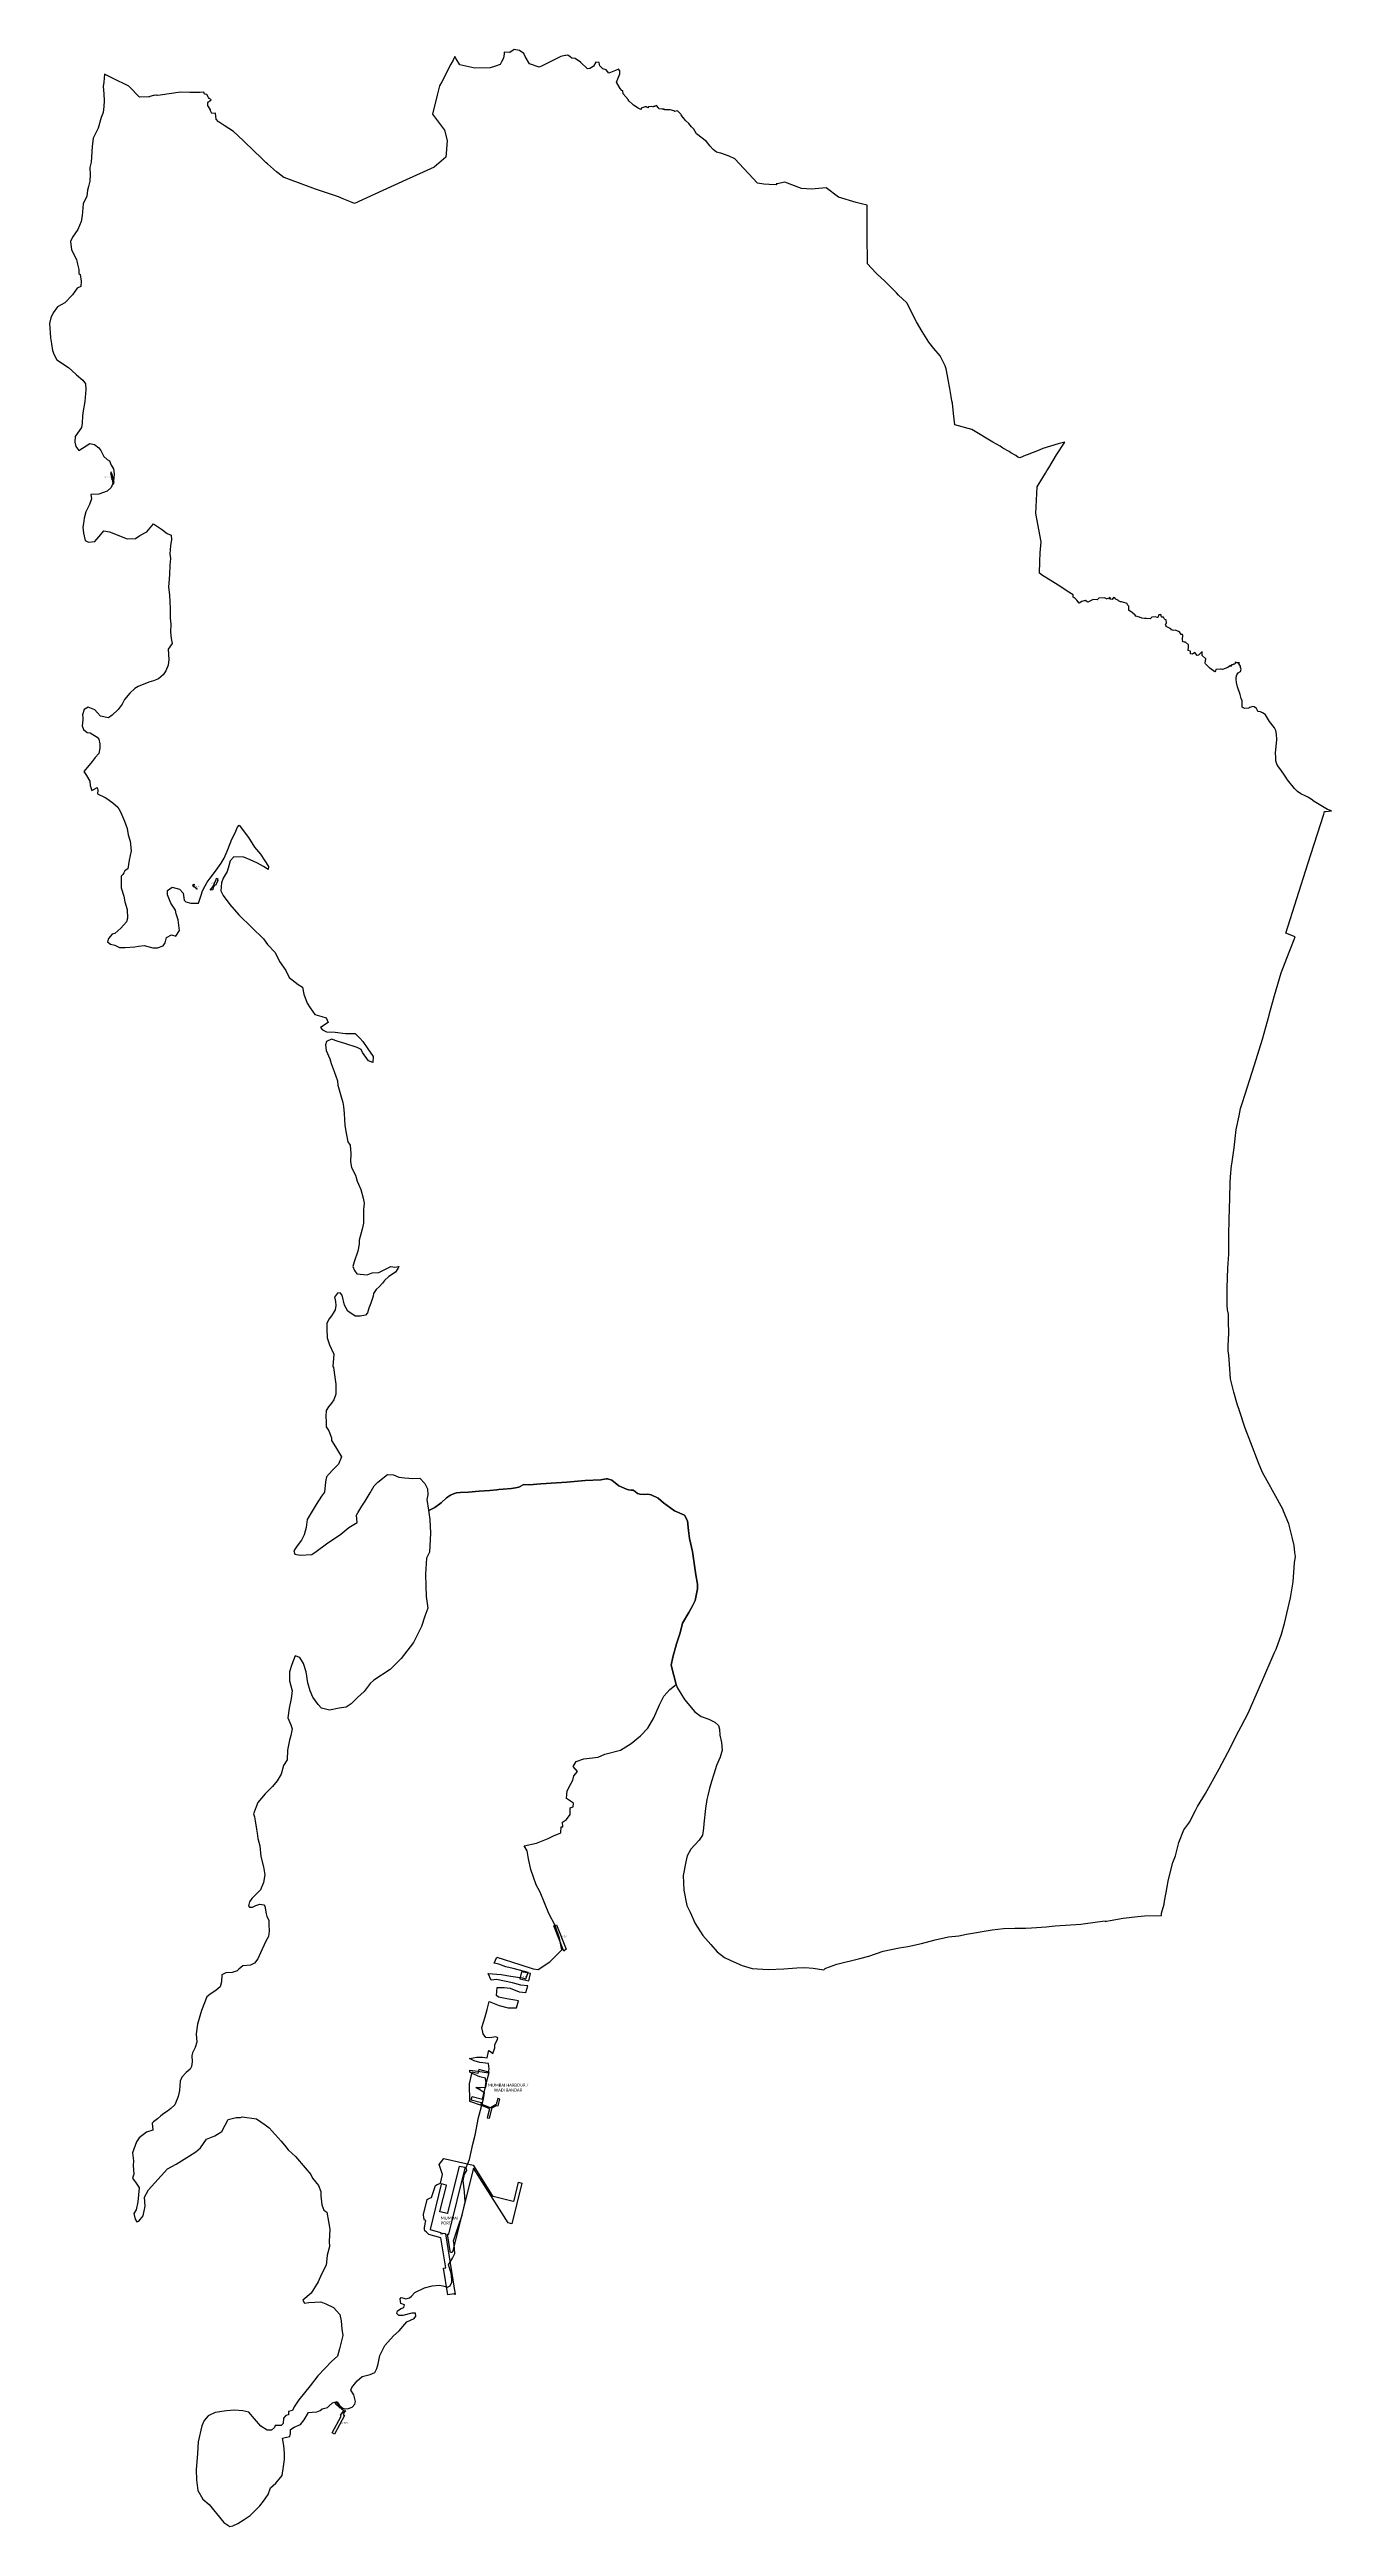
# Model space of a CAD drawing. Header units: metres. Extents: x 266153 to 287678, y 2090463 to 2132060.
import ezdxf

# ---------------------------------------------------------------- set-up
doc = ezdxf.new("R2010")
doc.units = ezdxf.units.M
for name, color, linetype in [('DISTRICT BOUNDRY', 86, 'Continuous'), ('HARBOUR', 1, 'Continuous'), ('HARBOUR TEXT', 250, 'Continuous'), ('PORT', 5, 'Continuous'), ('PORT TEXT', 7, 'Continuous')]:
    doc.layers.add(name, color=color, linetype=linetype)
doc.styles.get("Standard").update_dxf_attribs({"font": 'calibri.ttf'})

msp = doc.modelspace()

# ---------------------------------------------------------------- linework, layer by layer
at = {"layer": 'DISTRICT BOUNDRY'}
for points in [[(273952, 2132060, 0), (273882, 2132011, 0), (273874, 2132012, 0), (273789, 2132014, 0), (273784, 2131981, 0), (273774, 2131919, 0), (273767, 2131905, 0), (273742, 2131852, 0), (273722, 2131811, 0), (273641, 2131783, 0), (273554, 2131753, 0), (273296, 2131750, 0), (273043, 2131806, 0), (272982, 2131905, 0), (272960, 2131941, 0), (272928, 2131880, 0), (272892, 2131812, 0), (272739, 2131520, 0), (272700, 2131448, 0), (272663, 2131296, 0), (272582, 2130973, 0), (272787, 2130705, 0), (272830, 2130530, 0), (272812, 2130314, 0), (272807, 2130252, 0), (272613, 2130087, 0), (272429, 2130003, 0), (272143, 2129873, 0), (271614, 2129631, 0), (271273, 2129475, 0), (271232, 2129492, 0), (271094, 2129550, 0), (271007, 2129586, 0), (270700, 2129688, 0), (270619, 2129718, 0), (270184, 2129875, 0), (270093, 2129909, 0), (270088, 2129911, 0), (269984, 2129990, 0), (269963, 2130008, 0), (269812, 2130143, 0), (269789, 2130160, 0), (269694, 2130255, 0), (269596, 2130349, 0), (269405, 2130530, 0), (269240, 2130682, 0), (269087, 2130784, 0), (269000, 2130842, 0), (268992, 2130847, 0), (268948, 2130893, 0), (268937, 2130994, 0), (268876, 2130986, 0), (268853, 2131033, 0), (268855, 2131049, 0), (268823, 2131106, 0), (268811, 2131112, 0), (268810, 2131128, 0), (268809, 2131144, 0), (268809, 2131161, 0), (268809, 2131168, 0), (268824, 2131180, 0), (268831, 2131186, 0), (268846, 2131199, 0), (268866, 2131217, 0), (268854, 2131226, 0), (268833, 2131237, 0), (268824, 2131252, 0), (268815, 2131265, 0), (268796, 2131303, 0), (268768, 2131313, 0), (268755, 2131312, 0), (268742, 2131344, 0), (268681, 2131339, 0), (268672, 2131338, 0), (268662, 2131338, 0), (268511, 2131341, 0), (268353, 2131346, 0), (268353, 2131346, 0), (268008, 2131296, 0), (267964, 2131291, 0), (267948, 2131292, 0), (267937, 2131292, 0), (267911, 2131289, 0), (267897, 2131288, 0), (267839, 2131270, 0), (267829, 2131266, 0), (267821, 2131264, 0), (267664, 2131262, 0), (267482, 2131447, 0), (267211, 2131578, 0), (267075, 2131644, 0), (267063, 2131510, 0), (267055, 2131440, 0), (267062, 2131315, 0), (267069, 2131201, 0), (267064, 2131104, 0), (267053, 2131001, 0), (267020, 2130920, 0), (266970, 2130737, 0), (266886, 2130571, 0), (266870, 2130433, 0), (266850, 2130170, 0), (266828, 2130078, 0), (266837, 2129954, 0), (266829, 2129847, 0), (266807, 2129758, 0), (266792, 2129701, 0), (266779, 2129595, 0), (266715, 2129471, 0), (266702, 2129269, 0), (266683, 2129172, 0), (266627, 2129039, 0), (266541, 2128912, 0), (266502, 2128835, 0), (266523, 2128699, 0), (266608, 2128534, 0), (266621, 2128456, 0), (266645, 2128368, 0), (266645, 2128299, 0), (266667, 2128285, 0), (266685, 2128171, 0), (266678, 2128079, 0), (266618, 2128052, 0), (266541, 2127939, 0), (266407, 2127808, 0), (266289, 2127738, 0), (266214, 2127636, 0), (266172, 2127556, 0), (266153, 2127461, 0), (266162, 2127302, 0), (266167, 2127221, 0), (266183, 2127117, 0), (266201, 2127005, 0), (266233, 2126933, 0), (266277, 2126848, 0), (266470, 2126719, 0), (266528, 2126669, 0), (266607, 2126599, 0), (266711, 2126506, 0), (266756, 2126446, 0), (266764, 2126352, 0), (266756, 2126281, 0), (266748, 2126147, 0), (266716, 2125993, 0), (266706, 2125908, 0), (266699, 2125783, 0), (266689, 2125714, 0), (266622, 2125615, 0), (266582, 2125562, 0), (266575, 2125465, 0), (266592, 2125394, 0), (266643, 2125325, 0), (266828, 2125444, 0), (266907, 2125425, 0), (266980, 2125372, 0), (267013, 2125327, 0), (267067, 2125227, 0), (267119, 2125178, 0), (267159, 2125151, 0), (267189, 2125082, 0), (267224, 2125016, 0), (267238, 2124933, 0), (267235, 2124856, 0), (267209, 2124763, 0), (267188, 2124707, 0), (267118, 2124641, 0), (266980, 2124593, 0), (266848, 2124589, 0), (266857, 2124517, 0), (266826, 2124420, 0), (266761, 2124297, 0), (266736, 2124190, 0), (266721, 2124100, 0), (266710, 2124038, 0), (266722, 2123937, 0), (266753, 2123815, 0), (266805, 2123787, 0), (266916, 2123800, 0), (267012, 2123915, 0), (267063, 2123976, 0), (267161, 2123962, 0), (267456, 2123843, 0), (267594, 2123851, 0), (267667, 2123900, 0), (267788, 2123963, 0), (267901, 2124097, 0), (268030, 2124006, 0), (268129, 2123930, 0), (268197, 2123907, 0), (268201, 2123834, 0), (268183, 2123727, 0), (268173, 2123591, 0), (268182, 2123513, 0), (268173, 2123400, 0), (268165, 2123246, 0), (268164, 2123171, 0), (268152, 2123030, 0), (268166, 2122900, 0), (268175, 2122782, 0), (268179, 2122681, 0), (268176, 2122511, 0), (268192, 2122411, 0), (268186, 2122278, 0), (268196, 2122169, 0), (268210, 2122088, 0), (268143, 2121988, 0), (268158, 2121815, 0), (268142, 2121722, 0), (268108, 2121624, 0), (268058, 2121560, 0), (267982, 2121493, 0), (267898, 2121456, 0), (267818, 2121436, 0), (267643, 2121365, 0), (267587, 2121331, 0), (267501, 2121250, 0), (267409, 2121147, 0), (267374, 2121069, 0), (267307, 2120977, 0), (267205, 2120879, 0), (267143, 2120836, 0), (267009, 2120867, 0), (266957, 2120921, 0), (266912, 2120970, 0), (266804, 2121014, 0), (266732, 2120977, 0), (266707, 2120887, 0), (266711, 2120841, 0), (266709, 2120806, 0), (266698, 2120705, 0), (266722, 2120643, 0), (266787, 2120592, 0), (266836, 2120586, 0), (266950, 2120512, 0), (266982, 2120481, 0), (266999, 2120403, 0), (266998, 2120327, 0), (266982, 2120236, 0), (266917, 2120172, 0), (266867, 2120102, 0), (266820, 2120042, 0), (266729, 2119935, 0), (266772, 2119870, 0), (266828, 2119772, 0), (266835, 2119698, 0), (266864, 2119619, 0), (266952, 2119669, 0), (266965, 2119621, 0), (266956, 2119560, 0), (267085, 2119500, 0), (267117, 2119482, 0), (267213, 2119407, 0), (267300, 2119335, 0), (267346, 2119260, 0), (267412, 2119104, 0), (267457, 2118979, 0), (267474, 2118872, 0), (267507, 2118763, 0), (267525, 2118601, 0), (267491, 2118447, 0), (267466, 2118301, 0), (267441, 2118284, 0), (267416, 2118267, 0), (267401, 2118236, 0), (267386, 2118205, 0), (267358, 2118178, 0), (267354, 2117983, 0), (267401, 2117842, 0), (267415, 2117748, 0), (267457, 2117617, 0), (267459, 2117475, 0), (267445, 2117409, 0), (267348, 2117302, 0), (267251, 2117213, 0), (267204, 2117201, 0), (267145, 2117131, 0), (267125, 2117077, 0), (267175, 2117036, 0), (267250, 2117017, 0), (267325, 2116982, 0), (267420, 2116978, 0), (267587, 2116989, 0), (267647, 2117003, 0), (267742, 2117014, 0), (267887, 2116973, 0), (267968, 2116972, 0), (268061, 2117006, 0), (268092, 2117057, 0), (268114, 2117149, 0), (268202, 2117190, 0), (268276, 2117169, 0), (268333, 2117263, 0), (268315, 2117444, 0), (268277, 2117545, 0), (268267, 2117608, 0), (268188, 2117726, 0), (268133, 2117867, 0), (268131, 2117936, 0), (268214, 2117993, 0), (268334, 2117959, 0), (268399, 2117891, 0), (268413, 2117776, 0), (268442, 2117745, 0), (268525, 2117725, 0), (268652, 2117725, 0), (268696, 2117860, 0), (268723, 2117930, 0), (268764, 2118014, 0), (268802, 2118079, 0), (268851, 2118142, 0), (268938, 2118260, 0), (269037, 2118395, 0), (269085, 2118480, 0), (269134, 2118595, 0), (269184, 2118724, 0), (269212, 2118799, 0), (269264, 2118894, 0), (269310, 2118998, 0), (269336, 2119034, 0), (269496, 2118830, 0), (269593, 2118664, 0), (269696, 2118546, 0), (269770, 2118437, 0), (269831, 2118339, 0), (269822, 2118289, 0), (269743, 2118341, 0), (269643, 2118395, 0), (269523, 2118454, 0), (269417, 2118496, 0), (269248, 2118504, 0), (269186, 2118433, 0), (269166, 2118351, 0), (269135, 2118257, 0), (269070, 2118143, 0), (269039, 2118067, 0), (269031, 2117931, 0), (269068, 2117851, 0), (269181, 2117701, 0), (269333, 2117526, 0), (269552, 2117318, 0), (269745, 2117123, 0), (269815, 2117029, 0), (269943, 2116895, 0), (270016, 2116747, 0), (270120, 2116596, 0), (270177, 2116474, 0), (270330, 2116356, 0), (270403, 2116312, 0), (270423, 2116195, 0), (270481, 2116043, 0), (270530, 2115968, 0), (270608, 2115856, 0), (270726, 2115820, 0), (270798, 2115798, 0), (270829, 2115719, 0), (270703, 2115635, 0), (270736, 2115597, 0), (270803, 2115565, 0), (270949, 2115558, 0), (271125, 2115537, 0), (271283, 2115535, 0), (271365, 2115456, 0), (271411, 2115399, 0), (271500, 2115278, 0), (271587, 2115149, 0), (271583, 2115048, 0), (271509, 2115077, 0), (271406, 2115219, 0), (271387, 2115266, 0), (271317, 2115303, 0), (271111, 2115370, 0), (271000, 2115403, 0), (270885, 2115443, 0), (270804, 2115401, 0), (270789, 2115347, 0), (270798, 2115248, 0), (270862, 2115109, 0), (270882, 2115029, 0), (270934, 2114898, 0), (270986, 2114742, 0), (270995, 2114668, 0), (271047, 2114472, 0), (271076, 2114377, 0), (271089, 2114311, 0), (271099, 2114190, 0), (271110, 2113988, 0), (271136, 2113862, 0), (271164, 2113717, 0), (271203, 2113662, 0), (271212, 2113521, 0), (271209, 2113379, 0), (271222, 2113285, 0), (271290, 2113155, 0), (271317, 2113056, 0), (271342, 2113006, 0), (271380, 2112914, 0), (271419, 2112770, 0), (271434, 2112685, 0), (271426, 2112575, 0), (271424, 2112439, 0), (271426, 2112348, 0), (271403, 2112247, 0), (271353, 2112064, 0), (271353, 2111996, 0), (271332, 2111878, 0), (271270, 2111701, 0), (271248, 2111622, 0), (271273, 2111557, 0), (271314, 2111499, 0), (271485, 2111484, 0), (271572, 2111515, 0), (271682, 2111521, 0), (271881, 2111621, 0), (271952, 2111613, 0), (272020, 2111624, 0), (272005, 2111592, 0), (272003, 2111587, 0), (271961, 2111529, 0), (271851, 2111454, 0), (271779, 2111390, 0), (271746, 2111341, 0), (271688, 2111279, 0), (271640, 2111236, 0), (271595, 2111171, 0), (271586, 2111122, 0), (271548, 2111006, 0), (271512, 2110921, 0), (271494, 2110847, 0), (271458, 2110807, 0), (271366, 2110788, 0), (271287, 2110787, 0), (271161, 2110874, 0), (271105, 2110974, 0), (271067, 2111142, 0), (271033, 2111178, 0), (270988, 2111172, 0), (270936, 2111107, 0), (270953, 2111034, 0), (270959, 2110970, 0), (270950, 2110897, 0), (270914, 2110841, 0), (270888, 2110792, 0), (270848, 2110743, 0), (270809, 2110673, 0), (270810, 2110575, 0), (270812, 2110424, 0), (270855, 2110306, 0), (270927, 2110151, 0), (270911, 2109943, 0), (270920, 2109928, 0), (270943, 2109766, 0), (270959, 2109644, 0), (270961, 2109476, 0), (270925, 2109382, 0), (270886, 2109329, 0), (270835, 2109267, 0), (270799, 2109203, 0), (270791, 2109102, 0), (270797, 2109014, 0), (270798, 2108932, 0), (270842, 2108863, 0), (270889, 2108748, 0), (270889, 2108702, 0), (270954, 2108593, 0), (271056, 2108426, 0), (271003, 2108303, 0), (270897, 2108198, 0), (270804, 2108088, 0), (270789, 2108009, 0), (270770, 2107833, 0), (270718, 2107765, 0), (270631, 2107623, 0), (270547, 2107488, 0), (270481, 2107375, 0), (270461, 2107237, 0), (270428, 2107118, 0), (270383, 2107029, 0), (270311, 2106934, 0), (270254, 2106845, 0), (270273, 2106793, 0), (270359, 2106773, 0), (270557, 2106784, 0), (270629, 2106836, 0), (270804, 2106963, 0), (271044, 2107127, 0), (271177, 2107238, 0), (271320, 2107322, 0), (271309, 2107447, 0), (271331, 2107486, 0), (271394, 2107597, 0), (271450, 2107680, 0), (271535, 2107824, 0), (271601, 2107938, 0), (271667, 2107999, 0), (271825, 2108129, 0), (271931, 2108124, 0), (272017, 2108085, 0), (272121, 2108074, 0), (272252, 2108063, 0), (272368, 2108070, 0), (272457, 2107976, 0), (272501, 2107888, 0), (272505, 2107787, 0), (272487, 2107711, 0), (272514, 2107531, 0), (272514, 2107529, 0), (272532, 2107528, 0), (272622, 2107577, 0), (272729, 2107652, 0), (272820, 2107738, 0), (272884, 2107782, 0), (272935, 2107803, 0), (272984, 2107824, 0), (273048, 2107827, 0), (273185, 2107830, 0), (273364, 2107848, 0), (273547, 2107862, 0), (273661, 2107873, 0), (273696, 2107877, 0), (273696, 2107877, 0), (273767, 2107885, 0), (273910, 2107896, 0), (273979, 2107904, 0), (274032, 2107918, 0), (274115, 2107959, 0), (274209, 2107958, 0), (274403, 2107972, 0), (274664, 2107990, 0), (274836, 2108003, 0), (275145, 2108028, 0), (275408, 2108042, 0), (275412, 2108042, 0), (275501, 2108054, 0), (275519, 2108057, 0), (275597, 2108036, 0), (275712, 2107938, 0), (275838, 2107885, 0), (275873, 2107874, 0), (275919, 2107866, 0), (275950, 2107864, 0), (275986, 2107842, 0), (276024, 2107811, 0), (276063, 2107797, 0), (276137, 2107796, 0), (276197, 2107799, 0), (276257, 2107787, 0), (276371, 2107730, 0), (276464, 2107652, 0), (276649, 2107522, 0), (276812, 2107447, 0), (276865, 2107352, 0), (276882, 2107191, 0), (276898, 2107056, 0), (276950, 2106837, 0), (277004, 2106446, 0), (277031, 2106288, 0), (277034, 2106209, 0), (277028, 2106180, 0), (277028, 2106180, 0), (276995, 2106016, 0), (276946, 2105915, 0), (276890, 2105810, 0), (276783, 2105632, 0), (276740, 2105470, 0), (276680, 2105288, 0), (276618, 2105059, 0), (276588, 2104925, 0), (276633, 2104756, 0), (276674, 2104603, 0), (276690, 2104551, 0), (276816, 2104352, 0), (276989, 2104144, 0), (277093, 2104064, 0), (277224, 2104018, 0), (277324, 2103972, 0), (277385, 2103916, 0), (277401, 2103852, 0), (277408, 2103750, 0), (277436, 2103626, 0), (277449, 2103501, 0), (277414, 2103385, 0), (277351, 2103240, 0), (277305, 2103098, 0), (277268, 2102971, 0), (277237, 2102855, 0), (277206, 2102738, 0), (277187, 2102672, 0), (277166, 2102523, 0), (277141, 2102264, 0), (277134, 2102188, 0), (277114, 2102072, 0), (277060, 2101990, 0), (276920, 2101838, 0), (276858, 2101728, 0), (276838, 2101625, 0), (276790, 2101393, 0), (276801, 2101151, 0), (276856, 2100890, 0), (276910, 2100780, 0), (276995, 2100588, 0), (277123, 2100390, 0), (277257, 2100238, 0), (277363, 2100115, 0), (277486, 2100018, 0), (277594, 2099967, 0), (277784, 2099883, 0), (277951, 2099833, 0), (278221, 2099819, 0), (278484, 2099827, 0), (278701, 2099845, 0), (278835, 2099849, 0), (278973, 2099839, 0), (279153, 2099809, 0), (279174, 2099833, 0), (279189, 2099839, 0), (279373, 2099908, 0), (279757, 2100001, 0), (279911, 2100039, 0), (280150, 2100127, 0), (280417, 2100181, 0), (280566, 2100201, 0), (280795, 2100254, 0), (281026, 2100315, 0), (281250, 2100365, 0), (281422, 2100384, 0), (281547, 2100412, 0), (281982, 2100483, 0), (282171, 2100507, 0), (282362, 2100511, 0), (282544, 2100508, 0), (282643, 2100518, 0), (282888, 2100533, 0), (283037, 2100552, 0), (283472, 2100579, 0), (283749, 2100617, 0), (283880, 2100633, 0), (283884, 2100624, 0), (283900, 2100627, 0), (283963, 2100638, 0), (284179, 2100677, 0), (284425, 2100707, 0), (284536, 2100720, 0), (284822, 2100726, 0), (284823, 2100731, 0), (284823, 2100751, 0), (284826, 2100764, 0), (284866, 2100915, 0), (284875, 2100965, 0), (284897, 2101083, 0), (284902, 2101108, 0), (284938, 2101300, 0), (284951, 2101372, 0), (285016, 2101612, 0), (285058, 2101725, 0), (285114, 2101948, 0), (285199, 2102160, 0), (285285, 2102275, 0), (285293, 2102290, 0), (285394, 2102484, 0), (285431, 2102555, 0), (285563, 2102772, 0), (285795, 2103187, 0), (285935, 2103460, 0), (286120, 2103823, 0), (286160, 2103896, 0), (286286, 2104130, 0), (286321, 2104211, 0), (286525, 2104684, 0), (286701, 2105087, 0), (286724, 2105138, 0), (286748, 2105194, 0), (286838, 2105450, 0), (286887, 2105628, 0), (286990, 2106056, 0), (287037, 2106328, 0), (287058, 2106647, 0), (287073, 2106751, 0), (287065, 2106822, 0), (287052, 2106937, 0), (287024, 2107053, 0), (286963, 2107300, 0), (286872, 2107515, 0), (286859, 2107546, 0), (286716, 2107812, 0), (286599, 2108024, 0), (286519, 2108162, 0), (286452, 2108326, 0), (286324, 2108661, 0), (286229, 2108907, 0), (286127, 2109214, 0), (286126, 2109219, 0), (286102, 2109296, 0), (286036, 2109514, 0), (286003, 2109644, 0), (285984, 2109735, 0), (285966, 2109982, 0), (285955, 2110133, 0), (285945, 2110204, 0), (285944, 2110292, 0), (285953, 2110503, 0), (285951, 2110701, 0), (285950, 2110730, 0), (285947, 2110822, 0), (285933, 2110893, 0), (285925, 2110965, 0), (285926, 2111262, 0), (285940, 2111592, 0), (285953, 2111828, 0), (285954, 2112151, 0), (285962, 2112420, 0), (285969, 2112768, 0), (285979, 2113034, 0), (285983, 2113128, 0), (286000, 2113319, 0), (286003, 2113341, 0), (286046, 2113616, 0), (286078, 2113926, 0), (286127, 2114151, 0), (286153, 2114277, 0), (286185, 2114376, 0), (286224, 2114498, 0), (286386, 2115009, 0), (286518, 2115442, 0), (286632, 2115843, 0), (286640, 2115871, 0), (286723, 2116172, 0), (286836, 2116555, 0), (286965, 2116902, 0), (287052, 2117112, 0), (287071, 2117158, 0), (286909, 2117219, 0), (287280, 2118384, 0), (287547, 2119221, 0), (287561, 2119264, 0), (287583, 2119266, 0), (287678, 2119273, 0), (287612, 2119298, 0), (287386, 2119429, 0), (287386, 2119429, 0), (287339, 2119473, 0), (287280, 2119505, 0), (287227, 2119534, 0), (287176, 2119556, 0), (287162, 2119562, 0), (287105, 2119599, 0), (287059, 2119648, 0), (286942, 2119798, 0), (286901, 2119855, 0), (286828, 2119963, 0), (286786, 2120014, 0), (286763, 2120061, 0), (286745, 2120115, 0), (286742, 2120171, 0), (286742, 2120175, 0), (286739, 2120245, 0), (286758, 2120474, 0), (286755, 2120562, 0), (286745, 2120625, 0), (286720, 2120671, 0), (286638, 2120778, 0), (286573, 2120885, 0), (286533, 2120916, 0), (286528, 2120920, 0), (286511, 2120926, 0), (286485, 2120935, 0), (286448, 2120941, 0), (286437, 2120952, 0), (286434, 2120958, 0), (286428, 2120970, 0), (286419, 2120992, 0), (286382, 2121021, 0), (286355, 2121025, 0), (286324, 2121016, 0), (286309, 2121010, 0), (286290, 2121002, 0), (286225, 2120994, 0), (286193, 2121003, 0), (286177, 2121018, 0), (286177, 2121032, 0), (286176, 2121052, 0), (286176, 2121081, 0), (286176, 2121124, 0), (286162, 2121162, 0), (286147, 2121231, 0), (286101, 2121358, 0), (286082, 2121430, 0), (286077, 2121488, 0), (286079, 2121520, 0), (286089, 2121558, 0), (286109, 2121594, 0), (286151, 2121616, 0), (286150, 2121617, 0), (286159, 2121653, 0), (286153, 2121683, 0), (286150, 2121702, 0), (286115, 2121753, 0), (286136, 2121762, 0), (286112, 2121760, 0), (286091, 2121758, 0), (286068, 2121774, 0), (286058, 2121738, 0), (286035, 2121739, 0), (286022, 2121726, 0), (286001, 2121726, 0), (285991, 2121702, 0), (285990, 2121702, 0), (285990, 2121701, 0), (285985, 2121714, 0), (285938, 2121680, 0), (285848, 2121647, 0), (285824, 2121654, 0), (285817, 2121654, 0), (285736, 2121647, 0), (285731, 2121628, 0), (285721, 2121610, 0), (285636, 2121672, 0), (285593, 2121714, 0), (285564, 2121742, 0), (285555, 2121756, 0), (285567, 2121828, 0), (285506, 2121885, 0), (285505, 2121929, 0), (285505, 2121947, 0), (285497, 2121939, 0), (285446, 2121891, 0), (285425, 2121885, 0), (285383, 2121934, 0), (285346, 2121908, 0), (285309, 2121910, 0), (285312, 2121955, 0), (285272, 2121967, 0), (285277, 2122031, 0), (285276, 2122065, 0), (285226, 2122109, 0), (285202, 2122109, 0), (285184, 2122115, 0), (285179, 2122160, 0), (285181, 2122219, 0), (285178, 2122238, 0), (285154, 2122235, 0), (285125, 2122282, 0), (285108, 2122289, 0), (285102, 2122291, 0), (285096, 2122293, 0), (285071, 2122303, 0), (285051, 2122308, 0), (285033, 2122301, 0), (285010, 2122309, 0), (284993, 2122314, 0), (284980, 2122330, 0), (284905, 2122369, 0), (284902, 2122379, 0), (284892, 2122410, 0), (284908, 2122429, 0), (284900, 2122480, 0), (284880, 2122490, 0), (284875, 2122493, 0), (284856, 2122528, 0), (284827, 2122529, 0), (284825, 2122532, 0), (284813, 2122570, 0), (284795, 2122569, 0), (284789, 2122569, 0), (284781, 2122569, 0), (284771, 2122558, 0), (284766, 2122534, 0), (284765, 2122528, 0), (284761, 2122524, 0), (284758, 2122521, 0), (284715, 2122532, 0), (284663, 2122530, 0), (284636, 2122500, 0), (284574, 2122503, 0), (284558, 2122504, 0), (284540, 2122505, 0), (284491, 2122512, 0), (284491, 2122512, 0), (284452, 2122525, 0), (284395, 2122546, 0), (284381, 2122561, 0), (284335, 2122599, 0), (284280, 2122640, 0), (284277, 2122642, 0), (284277, 2122714, 0), (284255, 2122734, 0), (284249, 2122755, 0), (284233, 2122763, 0), (284192, 2122775, 0), (284190, 2122775, 0), (284155, 2122787, 0), (284137, 2122783, 0), (284104, 2122801, 0), (284103, 2122808, 0), (284055, 2122828, 0), (284039, 2122851, 0), (284018, 2122858, 0), (283995, 2122826, 0), (283961, 2122827, 0), (283965, 2122849, 0), (283950, 2122857, 0), (283945, 2122851, 0), (283936, 2122838, 0), (283918, 2122840, 0), (283912, 2122832, 0), (283891, 2122841, 0), (283868, 2122851, 0), (283774, 2122844, 0), (283746, 2122817, 0), (283679, 2122822, 0), (283588, 2122780, 0), (283545, 2122806, 0), (283484, 2122791, 0), (283440, 2122760, 0), (283405, 2122812, 0), (283375, 2122841, 0), (283340, 2122862, 0), (283339, 2122905, 0), (283238, 2122965, 0), (283217, 2122980, 0), (283087, 2123063, 0), (282954, 2123147, 0), (282825, 2123230, 0), (282773, 2123264, 0), (282773, 2123269, 0), (282780, 2123461, 0), (282789, 2123608, 0), (282801, 2123790, 0), (282806, 2123795, 0), (282714, 2124270, 0), (282736, 2124714, 0), (282831, 2124872, 0), (282874, 2124944, 0), (282900, 2124986, 0), (282931, 2125038, 0), (283063, 2125254, 0), (283202, 2125468, 0), (283089, 2125440, 0), (282833, 2125361, 0), (282770, 2125330, 0), (282571, 2125256, 0), (282532, 2125241, 0), (282444, 2125201, 0), (282414, 2125217, 0), (282380, 2125240, 0), (282296, 2125287, 0), (282265, 2125309, 0), (282160, 2125368, 0), (282113, 2125399, 0), (281993, 2125466, 0), (281637, 2125679, 0), (281355, 2125757, 0), (281331, 2125950, 0), (281312, 2126119, 0), (281306, 2126158, 0), (281294, 2126233, 0), (281269, 2126368, 0), (281258, 2126426, 0), (281248, 2126492, 0), (281211, 2126698, 0), (281189, 2126746, 0), (281106, 2126918, 0), (281003, 2127041, 0), (280918, 2127144, 0), (280803, 2127327, 0), (280710, 2127489, 0), (280547, 2127806, 0), (280544, 2127813, 0), (280410, 2127937, 0), (280372, 2127972, 0), (280180, 2128169, 0), (280052, 2128286, 0), (280029, 2128310, 0), (279886, 2128461, 0), (279885, 2128516, 0), (279881, 2128898, 0), (279881, 2128928, 0), (279881, 2129041, 0), (279879, 2129399, 0), (279882, 2129446, 0), (279789, 2129470, 0), (279699, 2129493, 0), (279696, 2129494, 0), (279403, 2129581, 0), (279193, 2129735, 0), (279069, 2129725, 0), (278948, 2129718, 0), (278780, 2129727, 0), (278500, 2129831, 0), (278369, 2129807, 0), (278355, 2129804, 0), (278359, 2129786, 0), (278234, 2129795, 0), (278148, 2129801, 0), (278041, 2129817, 0), (277658, 2130226, 0), (277564, 2130272, 0), (277426, 2130319, 0), (277418, 2130319, 0), (277352, 2130338, 0), (277297, 2130383, 0), (277246, 2130439, 0), (277183, 2130518, 0), (277015, 2130642, 0), (276972, 2130721, 0), (276930, 2130760, 0), (276888, 2130817, 0), (276834, 2130868, 0), (276798, 2130912, 0), (276794, 2130916, 0), (276758, 2130966, 0), (276752, 2130975, 0), (276695, 2131033, 0), (276654, 2131020, 0), (276634, 2131030, 0), (276574, 2131046, 0), (276491, 2131050, 0), (276482, 2131056, 0), (276475, 2131048, 0), (276472, 2131058, 0), (276440, 2131057, 0), (276385, 2131064, 0), (276378, 2131084, 0), (276342, 2131118, 0), (276324, 2131110, 0), (276318, 2131112, 0), (276318, 2131101, 0), (276302, 2131102, 0), (276295, 2131098, 0), (276286, 2131106, 0), (276278, 2131099, 0), (276262, 2131106, 0), (276209, 2131098, 0), (276199, 2131082, 0), (276185, 2131089, 0), (276172, 2131097, 0), (276154, 2131100, 0), (276085, 2131074, 0), (276086, 2131060, 0), (276080, 2131052, 0), (276039, 2131078, 0), (275960, 2131124, 0), (275936, 2131147, 0), (275888, 2131192, 0), (275886, 2131195, 0), (275868, 2131215, 0), (275867, 2131219, 0), (275784, 2131318, 0), (275778, 2131364, 0), (275762, 2131370, 0), (275732, 2131408, 0), (275673, 2131511, 0), (275730, 2131652, 0), (275730, 2131698, 0), (275730, 2131704, 0), (275704, 2131729, 0), (275657, 2131710, 0), (275545, 2131664, 0), (275497, 2131720, 0), (275443, 2131736, 0), (275394, 2131784, 0), (275389, 2131811, 0), (275383, 2131841, 0), (275326, 2131850, 0), (275288, 2131779, 0), (275281, 2131775, 0), (275224, 2131742, 0), (275184, 2131738, 0), (275069, 2131850, 0), (274976, 2131908, 0), (274924, 2131917, 0), (274897, 2131938, 0), (274858, 2131968, 0), (274822, 2131959, 0), (274817, 2131960, 0), (274789, 2131956, 0), (274762, 2131950, 0), (274739, 2131945, 0), (274613, 2131883, 0), (274422, 2131788, 0), (274376, 2131764, 0), (274213, 2131819, 0), (274140, 2131946, 0), (274114, 2131991, 0), (274045, 2132045, 0), (273952, 2132060, 0)], [(275519, 2108057, 0), (275501, 2108054, 0), (275412, 2108042, 0), (275408, 2108042, 0), (275145, 2108028, 0), (274836, 2108003, 0), (274664, 2107990, 0), (274403, 2107972, 0), (274209, 2107958, 0), (274115, 2107959, 0), (274032, 2107918, 0), (273979, 2107904, 0), (273910, 2107896, 0), (273767, 2107885, 0), (273696, 2107877, 0), (273696, 2107877, 0), (273661, 2107873, 0), (273547, 2107862, 0), (273364, 2107848, 0), (273185, 2107830, 0), (273048, 2107827, 0), (272984, 2107824, 0), (272935, 2107803, 0), (272884, 2107782, 0), (272820, 2107738, 0), (272729, 2107652, 0), (272622, 2107577, 0), (272532, 2107528, 0), (272514, 2107529, 0), (272537, 2107376, 0), (272548, 2107145, 0), (272535, 2106824, 0), (272482, 2106726, 0), (272463, 2106458, 0), (272471, 2106254, 0), (272475, 2106082, 0), (272505, 2105884, 0), (272455, 2105750, 0), (272398, 2105577, 0), (272266, 2105310, 0), (272055, 2105042, 0), (271871, 2104855, 0), (271596, 2104676, 0), (271596, 2104676, 0), (271538, 2104621, 0), (271433, 2104487, 0), (271324, 2104384, 0), (271217, 2104279, 0), (271134, 2104223, 0), (271018, 2104205, 0), (270854, 2104172, 0), (270721, 2104205, 0), (270662, 2104265, 0), (270572, 2104389, 0), (270530, 2104498, 0), (270489, 2104628, 0), (270463, 2104816, 0), (270416, 2104957, 0), (270354, 2105055, 0), (270279, 2105083, 0), (270222, 2104941, 0), (270181, 2104813, 0), (270184, 2104665, 0), (270227, 2104496, 0), (270208, 2104368, 0), (270175, 2104206, 0), (270153, 2104041, 0), (270203, 2103926, 0), (270224, 2103860, 0), (270205, 2103744, 0), (270180, 2103666, 0), (270149, 2103501, 0), (270145, 2103339, 0), (270080, 2103240, 0), (270041, 2103098, 0), (269973, 2102983, 0), (269896, 2102889, 0), (269776, 2102766, 0), (269650, 2102620, 0), (269577, 2102429, 0), (269595, 2102379, 0), (269605, 2102315, 0), (269629, 2102172, 0), (269639, 2102106, 0), (269652, 2102019, 0), (269685, 2101892, 0), (269702, 2101713, 0), (269747, 2101540, 0), (269755, 2101475, 0), (269767, 2101408, 0), (269748, 2101278, 0), (269694, 2101157, 0), (269622, 2101081, 0), (269548, 2101006, 0), (269510, 2100950, 0), (269493, 2100883, 0), (269512, 2100861, 0), (269559, 2100861, 0), (269618, 2100892, 0), (269684, 2100912, 0), (269751, 2100904, 0), (269767, 2100878, 0), (269791, 2100749, 0), (269799, 2100704, 0), (269834, 2100644, 0), (269833, 2100572, 0), (269843, 2100461, 0), (269831, 2100370, 0), (269783, 2100290, 0), (269697, 2100096, 0), (269652, 2099994, 0), (269592, 2099925, 0), (269525, 2099887, 0), (269398, 2099880, 0), (269332, 2099824, 0), (269305, 2099793, 0), (269218, 2099768, 0), (269113, 2099763, 0), (269046, 2099725, 0), (269038, 2099607, 0), (269017, 2099523, 0), (268949, 2099471, 0), (268842, 2099398, 0), (268796, 2099355, 0), (268707, 2099129, 0), (268637, 2098897, 0), (268617, 2098737, 0), (268626, 2098595, 0), (268599, 2098507, 0), (268553, 2098419, 0), (268542, 2098371, 0), (268549, 2098263, 0), (268534, 2098188, 0), (268513, 2098141, 0), (268448, 2098087, 0), (268372, 2098011, 0), (268347, 2097943, 0), (268333, 2097787, 0), (268314, 2097682, 0), (268259, 2097543, 0), (268191, 2097484, 0), (268135, 2097436, 0), (268074, 2097399, 0), (268024, 2097360, 0), (267968, 2097306, 0), (267897, 2097256, 0), (267875, 2097238, 0), (267887, 2097119, 0), (267780, 2097085, 0), (267659, 2096989, 0), (267613, 2096920, 0), (267545, 2096739, 0), (267560, 2096604, 0), (267557, 2096523, 0), (267570, 2096382, 0), (267547, 2096313, 0), (267607, 2096229, 0), (267642, 2096177, 0), (267660, 2096148, 0), (267635, 2095917, 0), (267607, 2095780, 0), (267567, 2095717, 0), (267589, 2095622, 0), (267617, 2095576, 0), (267650, 2095591, 0), (267725, 2095677, 0), (267759, 2095844, 0), (267750, 2095992, 0), (267816, 2096116, 0), (268131, 2096469, 0), (268278, 2096547, 0), (268501, 2096689, 0), (268611, 2096753, 0), (268690, 2096819, 0), (268791, 2096966, 0), (268931, 2097024, 0), (269044, 2097094, 0), (269100, 2097203, 0), (269154, 2097297, 0), (269287, 2097332, 0), (269361, 2097333, 0), (269389, 2097344, 0), (269626, 2097308, 0), (269775, 2097205, 0), (269840, 2097159, 0), (270041, 2096936, 0), (270118, 2096836, 0), (270159, 2096790, 0), (270282, 2096674, 0), (270446, 2096488, 0), (270539, 2096371, 0), (270567, 2096314, 0), (270671, 2096188, 0), (270707, 2096089, 0), (270706, 2096015, 0), (270724, 2095865, 0), (270760, 2095777, 0), (270811, 2095740, 0), (270838, 2095586, 0), (270862, 2095457, 0), (270849, 2095248, 0), (270854, 2095167, 0), (270815, 2095020, 0), (270803, 2094902, 0), (270796, 2094853, 0), (270721, 2094698, 0), (270665, 2094572, 0), (270543, 2094382, 0), (270407, 2094264, 0), (270432, 2094211, 0), (270508, 2094224, 0), (270709, 2094234, 0), (270793, 2094202, 0), (270923, 2094140, 0), (271028, 2094024, 0), (271048, 2093918, 0), (271063, 2093775, 0), (271075, 2093670, 0), (271022, 2093444, 0), (270990, 2093324, 0), (270893, 2093236, 0), (270656, 2092994, 0), (270531, 2092826, 0), (270340, 2092592, 0), (270258, 2092470, 0), (270231, 2092411, 0), (270165, 2092392, 0), (270165, 2092340, 0), (270119, 2092327, 0), (270082, 2092284, 0), (270078, 2092193, 0), (270042, 2092156, 0), (269944, 2092161, 0), (269928, 2092124, 0), (269881, 2092081, 0), (269806, 2092080, 0), (269703, 2092149, 0), (269593, 2092271, 0), (269499, 2092381, 0), (269398, 2092404, 0), (269259, 2092416, 0), (269126, 2092407, 0), (268936, 2092376, 0), (268819, 2092322, 0), (268747, 2092243, 0), (268710, 2092153, 0), (268648, 2091884, 0), (268638, 2091688, 0), (268613, 2091413, 0), (268622, 2091244, 0), (268640, 2091068, 0), (268728, 2090922, 0), (268831, 2090829, 0), (269079, 2090528, 0), (269179, 2090463, 0), (269233, 2090474, 0), (269316, 2090511, 0), (269421, 2090582, 0), (269520, 2090649, 0), (269684, 2090807, 0), (269748, 2090887, 0), (269821, 2090999, 0), (269862, 2091111, 0), (269953, 2091192, 0), (270010, 2091255, 0), (270059, 2091320, 0), (270082, 2091472, 0), (270098, 2091586, 0), (270097, 2091694, 0), (270085, 2091823, 0), (270067, 2091947, 0), (270108, 2091955, 0), (270187, 2091976, 0), (270197, 2092025, 0), (270198, 2092090, 0), (270262, 2092131, 0), (270368, 2092176, 0), (270430, 2092253, 0), (270502, 2092374, 0), (270560, 2092382, 0), (270643, 2092386, 0), (270697, 2092413, 0), (270732, 2092440, 0), (270821, 2092459, 0), (270847, 2092487, 0), (270905, 2092540, 0), (270985, 2092559, 0), (271002, 2092520, 0), (271047, 2092450, 0), (271154, 2092438, 0), (271233, 2092469, 0), (271278, 2092516, 0), (271288, 2092564, 0), (271265, 2092673, 0), (271214, 2092752, 0), (271231, 2092797, 0), (271317, 2092908, 0), (271400, 2092980, 0), (271537, 2093016, 0), (271616, 2093050, 0), (271646, 2093113, 0), (271673, 2093192, 0), (271699, 2093333, 0), (271784, 2093501, 0), (271928, 2093664, 0), (272025, 2093750, 0), (272153, 2093899, 0), (272277, 2093956, 0), (272304, 2093993, 0), (272300, 2094045, 0), (272235, 2094043, 0), (272087, 2094004, 0), (272017, 2094004, 0), (271983, 2094038, 0), (271995, 2094085, 0), (272058, 2094122, 0), (272102, 2094141, 0), (272111, 2094185, 0), (272049, 2094207, 0), (272044, 2094240, 0), (272041, 2094286, 0), (272056, 2094306, 0), (272099, 2094298, 0), (272135, 2094283, 0), (272196, 2094302, 0), (272231, 2094332, 0), (272288, 2094394, 0), (272447, 2094468, 0), (272578, 2094503, 0), (272693, 2094517, 0), (272756, 2094505, 0), (272834, 2094481, 0), (272878, 2094502, 0), (272907, 2094567, 0), (272907, 2094612, 0), (272897, 2094719, 0), (272854, 2094859, 0), (272918, 2094967, 0), (272958, 2095045, 0), (272945, 2095195, 0), (272934, 2095257, 0), (273013, 2095494, 0), (273079, 2095693, 0), (273133, 2095917, 0), (273120, 2096081, 0), (273097, 2096271, 0), (273122, 2096381, 0), (273158, 2096442, 0), (273150, 2096490, 0), (273207, 2096626, 0), (273262, 2096882, 0), (273302, 2097036, 0), (273353, 2097330, 0), (273387, 2097456, 0), (273440, 2097647, 0), (273455, 2097746, 0), (273427, 2097761, 0), (273379, 2097793, 0), (273313, 2097832, 0), (273395, 2097836, 0), (273480, 2097841, 0), (273491, 2097900, 0), (273481, 2097939, 0), (273471, 2097991, 0), (273377, 2098016, 0), (273251, 2098070, 0), (273210, 2098091, 0), (273212, 2098123, 0), (273343, 2098111, 0), (273525, 2098083, 0), (273534, 2098146, 0), (273524, 2098238, 0), (273376, 2098254, 0), (273281, 2098284, 0), (273206, 2098320, 0), (273327, 2098343, 0), (273423, 2098342, 0), (273501, 2098335, 0), (273526, 2098437, 0), (273537, 2098456, 0), (273596, 2098403, 0), (273632, 2098503, 0), (273632, 2098557, 0), (273674, 2098640, 0), (273679, 2098668, 0), (273649, 2098683, 0), (273546, 2098671, 0), (273478, 2098676, 0), (273433, 2098736, 0), (273411, 2098840, 0), (273469, 2099023, 0), (273502, 2099143, 0), (273535, 2099280, 0), (273705, 2099211, 0), (273854, 2099174, 0), (273991, 2099171, 0), (274026, 2099292, 0), (273967, 2099304, 0), (273830, 2099321, 0), (273693, 2099349, 0), (273658, 2099377, 0), (273667, 2099514, 0), (273788, 2099512, 0), (273886, 2099505, 0), (274038, 2099440, 0), (274151, 2099430, 0), (274186, 2099542, 0), (274064, 2099552, 0), (273925, 2099592, 0), (273790, 2099618, 0), (273656, 2099646, 0), (273569, 2099640, 0), (273519, 2099748, 0), (273734, 2099735, 0), (273900, 2099705, 0), (274090, 2099678, 0), (274151, 2099662, 0), (274191, 2099767, 0), (274126, 2099781, 0), (273935, 2099831, 0), (273817, 2099860, 0), (273696, 2099907, 0), (273618, 2099924, 0), (273665, 2100023, 0), (274051, 2099901, 0), (274276, 2099829, 0), (274359, 2099817, 0), (274555, 2099946, 0), (274755, 2100146, 0), (274718, 2100345, 0), (274641, 2100555, 0), (274537, 2100758, 0), (274392, 2101113, 0), (274324, 2101236, 0), (274234, 2101496, 0), (274193, 2101675, 0), (274171, 2101809, 0), (274122, 2101895, 0), (274331, 2101938, 0), (274526, 2102014, 0), (274614, 2102061, 0), (274737, 2102111, 0), (274742, 2102212, 0), (274771, 2102215, 0), (274766, 2102291, 0), (274835, 2102338, 0), (274896, 2102418, 0), (274895, 2102529, 0), (274944, 2102548, 0), (274950, 2102609, 0), (274832, 2102688, 0), (274838, 2102757, 0), (274843, 2102816, 0), (274898, 2102921, 0), (274939, 2102995, 0), (274957, 2103069, 0), (275018, 2103143, 0), (274944, 2103228, 0), (274998, 2103308, 0), (275126, 2103352, 0), (275365, 2103385, 0), (275475, 2103435, 0), (275738, 2103499, 0), (275920, 2103611, 0), (276078, 2103741, 0), (276200, 2103871, 0), (276302, 2104044, 0), (276392, 2104259, 0), (276470, 2104407, 0), (276567, 2104518, 0), (276674, 2104603, 0), (276633, 2104756, 0), (276588, 2104925, 0), (276618, 2105059, 0), (276680, 2105288, 0), (276740, 2105470, 0), (276783, 2105632, 0), (276890, 2105810, 0), (276946, 2105915, 0), (276995, 2106016, 0), (277028, 2106180, 0), (277028, 2106180, 0), (277034, 2106209, 0), (277031, 2106288, 0), (277004, 2106446, 0), (276950, 2106837, 0), (276898, 2107056, 0), (276882, 2107191, 0), (276865, 2107352, 0), (276812, 2107447, 0), (276649, 2107522, 0), (276464, 2107652, 0), (276371, 2107730, 0), (276257, 2107787, 0), (276197, 2107799, 0), (276137, 2107796, 0), (276063, 2107797, 0), (276024, 2107811, 0), (275986, 2107842, 0), (275950, 2107864, 0), (275919, 2107866, 0), (275873, 2107874, 0), (275838, 2107885, 0), (275712, 2107938, 0), (275597, 2108036, 0), (275519, 2108057, 0)]]:
    msp.add_polyline3d(points, close=True, dxfattribs=at)
at = {"layer": 'HARBOUR', "flags": 128}
for points in [[(273398, 2097540), (273528, 2097485), (273538, 2097474), (273503, 2097328), (273542, 2097320), (273583, 2097493), (273658, 2097534), (273687, 2097528), (273714, 2097640), (273679, 2097650), (273652, 2097547), (273558, 2097496), (273403, 2097556), (273408, 2097578), (273231, 2097621), (273247, 2097681), (273423, 2097637), (273479, 2097866), (273473, 2097867), (273485, 2097925), (273492, 2097924), (273532, 2098088), (273531, 2098092), (273359, 2098136), (273343, 2098071), (273245, 2098095), (273201, 2097894), (273204, 2097603)], [(271037, 2092334), (271094, 2092403), (271065, 2092426), (271058, 2092427), (271059, 2092431), (271074, 2092430), (271079, 2092424), (271110, 2092417), (271122, 2092407), (271083, 2092361), (271094, 2092353), (271084, 2092337), (271103, 2092325), (270935, 2092015), (270896, 2092036), (271052, 2092315)]]:
    msp.add_lwpolyline(points, close=True, dxfattribs=at)
at = {"layer": 'PORT', "flags": 128}
for points in [[(267176, 2124956), (267188, 2124926), (267177, 2124923), (267180, 2124915), (267190, 2124918), (267199, 2124889), (267185, 2124885), (267187, 2124875), (267202, 2124880), (267209, 2124851), (267195, 2124848), (267197, 2124840), (267211, 2124842), (267217, 2124813), (267206, 2124812), (267208, 2124802), (267220, 2124804), (267225, 2124788), (267220, 2124769), (267230, 2124766), (267235, 2124788), (267239, 2124789), (267199, 2124939), (267188, 2124963)], [(268566, 2118038), (268580, 2118044), (268577, 2118008), (268610, 2117983), (268632, 2117964), (268626, 2117957), (268585, 2117996), (268581, 2117992), (268577, 2117994), (268571, 2118006), (268556, 2118016), (268564, 2118028)], [(268849, 2117942), (268892, 2118001), (268953, 2118122), (268958, 2118143), (268981, 2118131), (268974, 2118109), (268980, 2118103), (268942, 2118019), (268921, 2118027), (268903, 2117992), (268896, 2117947)], [(274620, 2100549), (274668, 2100566), (274825, 2100159), (274788, 2100122)], [(274198, 2099626), (274228, 2099748), (274076, 2099780), (274052, 2099662)], [(272775, 2096640), (273264, 2096530), (273585, 2096023), (273603, 2096009), (273937, 2095926), (273954, 2095939), (274028, 2096243), (274085, 2096230), (273917, 2095547), (273853, 2095562), (273270, 2096481), (272918, 2095073), (272908, 2095064), (272898, 2095062), (272884, 2095067), (272880, 2095075), (272877, 2095090), (272834, 2095371), (272858, 2095371), (273132, 2096479), (273125, 2096491), (273038, 2096510), (273032, 2096514), (272836, 2095724), (272835, 2095720), (272831, 2095718), (272712, 2095747), (272709, 2095749), (272709, 2095754), (272818, 2096191), (272818, 2096193), (272815, 2096195), (272737, 2096215), (272734, 2096215), (272730, 2096213), (272542, 2095450), (272718, 2095402), (272721, 2095399), (272722, 2095393), (272725, 2095375), (272756, 2095381), (272756, 2095386), (272757, 2095389), (272759, 2095390), (272763, 2095390), (272793, 2095382), (272796, 2095381), (272799, 2095377), (272965, 2094360), (272951, 2094358), (272949, 2094372), (272838, 2094353), (272769, 2094802), (272809, 2094808), (272725, 2095311), (272519, 2095365), (272480, 2095403), (272456, 2095429), (272449, 2095452), (272448, 2095485), (272471, 2095600), (272448, 2095608), (272438, 2095646), (272431, 2095703), (272495, 2095956), (272508, 2095967), (272536, 2095977), (272564, 2095990), (272631, 2096189), (272664, 2096208), (272708, 2096223), (272719, 2096226), (272752, 2096373), (272694, 2096542)], [(270964, 2092546), (270993, 2092514), (271085, 2092442), (271077, 2092441), (271034, 2092449), (270949, 2092525)]]:
    msp.add_lwpolyline(points, close=True, dxfattribs=at)

# ---------------------------------------------------------------- texts
at = {"layer": 'HARBOUR TEXT', "attachment_point": 1}
for s, insert, char_height, width in [('{\\W9.86099;         }COAL BANDAR', (273782, 2099702), 10, 724.17), ('{\\W1.29211; }MUMBAI HARBOUR / \\P{\\W7.065329; }WADI BANDAR', (273491, 2097900), 50, 724.17), ('{\\W2.863211; } SASSOON DOCK \\P{\\W0.924767; }FISHING HARBOUR', (271044, 2092216), 10, 125.72)]:
    msp.add_mtext(s, dxfattribs=dict(at, insert=insert, char_height=char_height, width=width))
at = {"layer": 'PORT TEXT', "attachment_point": 1}
for s, insert, char_height, width in [('{\\W3.198516; }MANORI VILLAGE \\P{\\W5.879941; }FISHING DOCK', (267047, 2124895), 10, 132.8), ('{\\W4.11094; }PASCAL WADI \\P{\\W5.77415;  }PORT', (268578, 2118018), 10, 115.62), ('{\\W1.159488; }VERSOVA \\P{\\W4.952145; }PORT', (268853, 2118077), 10, 68.64), ('{\\W4.747462; }HAJI BANDAR \\P{\\W5.98334;  }PORT', (274738, 2100384), 10, 118.6), ('MUMBAI \\PPORT', (272721, 2095667), 50, 87)]:
    msp.add_mtext(s, dxfattribs=dict(at, insert=insert, char_height=char_height, width=width))

doc.saveas('drawing.dxf')
